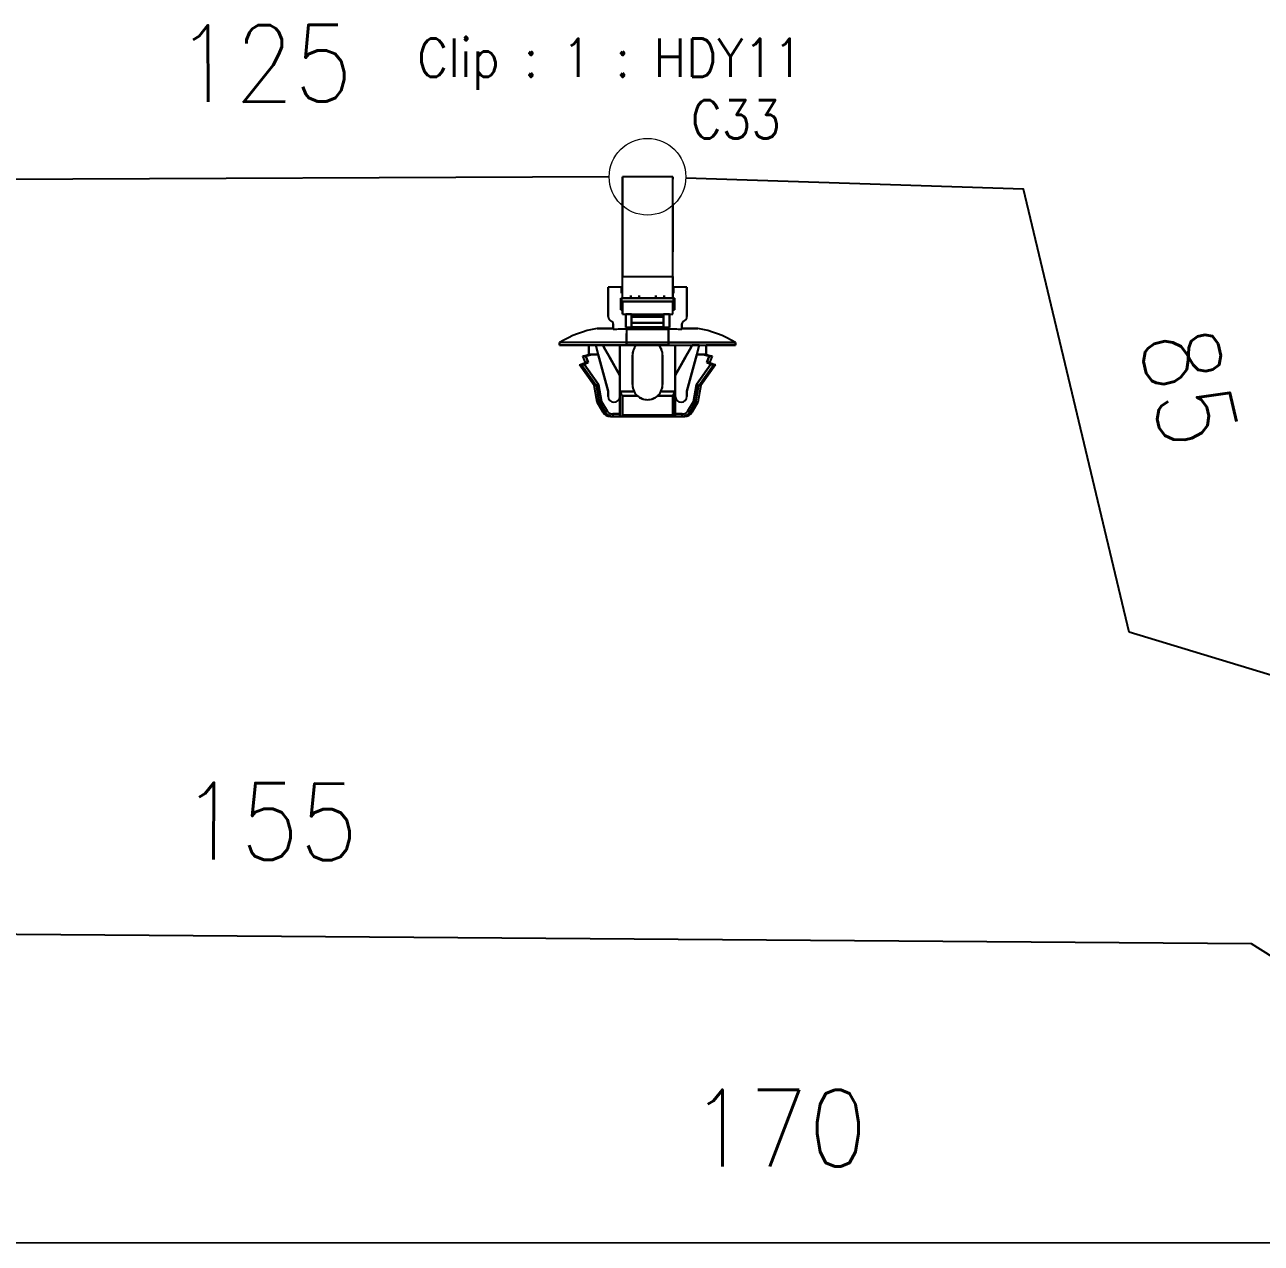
# Model space of a CAD drawing. Header units: inches. Extents: x 47316 to 59086, y 3141 to 11743.
# Drawn here: x 51612.9 to 51693.6, y 6021.5 to 6101 of the extents above; entities that cross this region are included whole.
import ezdxf

# ---------------------------------------------------------------- set-up
doc = ezdxf.new("R2010")
doc.units = ezdxf.units.IN
doc.header["$MEASUREMENT"] = 0
doc.styles.get("Standard").update_dxf_attribs({"font": ''})
doc.styles.get('Standard').set_extended_font_data('SimSun')
doc.linetypes.add('_VH_OTCON', pattern='A,0.0001,[7,VeSys.shx,S=0.1,R=0,X=0,Y=0],-0.4,[7,VeSys.shx,S=0.1,R=0,X=0,Y=0],-0.4,["X",Standard,S=1,R=0,X=-0.5,Y=-0.5],-0.0001,[7,VeSys.shx,S=0.1,R=0,X=0,Y=0],-0.4', length=1.2002)

msp = doc.modelspace()

# ---------------------------------------------------------------- linework, layer by layer
at = {"color": 0, "linetype": '_VH_OTCON', "ltscale": 5}
msp.add_line((51651.017, 6091.051), (51604.786, 6090.853), dxfattribs=at)
at = {"color": 7, "ltscale": 0.378897}
msp.add_line((51651.875, 6091.062), (51651.875, 6084.562), dxfattribs=at)
at = {"color": 7, "ltscale": 0.15}
for p, q in [((51655.159, 6091.062), (51651.875, 6091.062)), ((51651.875, 6084.562), (51655.159, 6084.562)), ((51651.875, 6084.562), (51655.159, 6084.562)), ((51655.159, 6082.925), (51651.875, 6082.925)), ((51651.875, 6082.925), (51655.159, 6082.925)), ((51651.875, 6082.104), (51655.159, 6082.104)), ((51651.875, 6082.104), (51655.159, 6082.104)), ((51655.159, 6075.51), (51651.875, 6075.51)), ((51651.875, 6075.51), (51655.159, 6075.51))]:
    msp.add_line(p, q, dxfattribs=at)
at = {"color": 7, "ltscale": 0.215019}
msp.add_line((51651.875, 6086.595), (51651.875, 6091.062), dxfattribs=at)
at = {"color": 7, "ltscale": 0.315749}
msp.add_line((51651.875, 6091.062), (51651.875, 6085.123), dxfattribs=at)
at = {"color": 7, "ltscale": 0.378905}
msp.add_line((51651.875, 6084.562), (51651.875, 6091.062), dxfattribs=at)
at = {"color": 7, "ltscale": 0.315758}
msp.add_line((51651.875, 6091.062), (51651.875, 6085.123), dxfattribs=at)
at = {"color": 7, "ltscale": 0.378893}
msp.add_line((51655.159, 6084.562), (51655.159, 6091.062), dxfattribs=at)
at = {"color": 7, "ltscale": 0.0272}
msp.add_line((51655.159, 6090.914), (51655.159, 6091.062), dxfattribs=at)
at = {"color": 7, "ltscale": 0.37888}
msp.add_line((51655.159, 6084.562), (51655.159, 6091.062), dxfattribs=at)
at = {"color": 7, "ltscale": 0.027199}
msp.add_line((51655.159, 6091.062), (51655.159, 6090.915), dxfattribs=at)
at = {"color": 7, "ltscale": 0.179182}
msp.add_line((51651.875, 6086.817), (51651.875, 6090.74), dxfattribs=at)
at = {"color": 7, "ltscale": 0.142589}
msp.add_line((51655.159, 6089.295), (51655.159, 6086.173), dxfattribs=at)
at = {"color": 7, "ltscale": 0.142593}
msp.add_line((51655.159, 6086.173), (51655.159, 6089.294), dxfattribs=at)
at = {"color": 7, "ltscale": 0.026669}
for p, q in [((51651.875, 6086.817), (51651.875, 6086.234)), ((51651.875, 6086.234), (51651.875, 6086.817)), ((51651.875, 6086.595), (51651.875, 6086.011))]:
    msp.add_line(p, q, dxfattribs=at)
at = {"color": 7, "ltscale": 0.108633}
msp.add_line((51651.875, 6083.855), (51651.875, 6086.234), dxfattribs=at)
at = {"color": 7, "ltscale": 0.076392}
msp.add_line((51651.875, 6084.561), (51651.875, 6086.234), dxfattribs=at)
at = {"color": 7, "ltscale": 0.098454}
msp.add_line((51651.875, 6083.855), (51651.875, 6086.011), dxfattribs=at)
at = {"color": 7, "ltscale": 0.057913}
msp.add_line((51651.875, 6083.855), (51651.875, 6085.123), dxfattribs=at)
at = {"color": 7, "ltscale": 0.0644}
for p, q in [((51651.875, 6083.152), (51651.875, 6084.562)), ((51651.875, 6083.152), (51651.875, 6084.562)), ((51655.159, 6084.562), (51655.159, 6083.152)), ((51655.159, 6083.152), (51655.159, 6084.562))]:
    msp.add_line(p, q, dxfattribs=at)
at = {"color": 7, "ltscale": 0.025}
for p, q in [((51650.945, 6083.308), (51650.945, 6083.855)), ((51652.97, 6083.152), (51652.423, 6083.152)), ((51652.97, 6083.152), (51652.423, 6083.152)), ((51652.97, 6083.144), (51652.423, 6083.144)), ((51654.612, 6083.152), (51654.065, 6083.152)), ((51654.612, 6083.152), (51654.065, 6083.152))]:
    msp.add_line(p, q, dxfattribs=at)
at = {"color": 7, "ltscale": 0.039999}
for p, q in [((51651.821, 6083.855), (51650.945, 6083.855)), ((51651.821, 6083.855), (51650.945, 6083.855)), ((51656.09, 6083.855), (51655.214, 6083.855)), ((51656.09, 6083.855), (51655.214, 6083.855))]:
    msp.add_line(p, q, dxfattribs=at)
at = {"color": 7, "ltscale": 0.022501}
for p, q in [((51650.945, 6083.855), (51650.945, 6083.363)), ((51650.945, 6083.855), (51650.945, 6083.363)), ((51656.09, 6083.855), (51656.09, 6083.363)), ((51656.09, 6083.363), (51656.09, 6083.855))]:
    msp.add_line(p, q, dxfattribs=at)
at = {"color": 7, "ltscale": 0.0175}
for p, q in [((51651.821, 6083.855), (51651.821, 6083.472)), ((51651.821, 6083.855), (51651.821, 6083.472)), ((51651.821, 6083.472), (51651.821, 6083.855)), ((51655.214, 6083.855), (51655.214, 6083.472)), ((51655.214, 6083.472), (51655.214, 6083.855))]:
    msp.add_line(p, q, dxfattribs=at)
at = {"color": 7, "ltscale": 0.002499}
for p, q in [((51651.875, 6083.855), (51651.821, 6083.855)), ((51655.214, 6083.855), (51655.159, 6083.855)), ((51651.766, 6083.144), (51651.821, 6083.144)), ((51651.766, 6083.144), (51651.821, 6083.144)), ((51651.821, 6083.472), (51651.875, 6083.472)), ((51651.875, 6083.472), (51651.821, 6083.472)), ((51655.159, 6083.472), (51655.214, 6083.472)), ((51655.214, 6083.472), (51655.159, 6083.472)), ((51655.269, 6083.144), (51655.214, 6083.144)), ((51655.214, 6083.144), (51655.269, 6083.144)), ((51655.214, 6083.144), (51655.269, 6083.144)), ((51651.821, 6082.433), (51651.875, 6082.433)), ((51651.875, 6082.433), (51651.821, 6082.433)), ((51651.821, 6082.433), (51651.875, 6082.433)), ((51655.159, 6082.433), (51655.214, 6082.433)), ((51655.214, 6082.433), (51655.159, 6082.433)), ((51655.159, 6082.433), (51655.214, 6082.433))]:
    msp.add_line(p, q, dxfattribs=at)
at = {"color": 7, "ltscale": 2.6e-05}
for p, q in [((51651.821, 6083.855), (51651.821, 6083.855)), ((51655.214, 6083.855), (51655.214, 6083.855))]:
    msp.add_line(p, q, dxfattribs=at)
at = {"color": 7, "ltscale": 0.064999}
for p, q in [((51650.945, 6083.363), (51650.945, 6081.94)), ((51650.945, 6083.363), (51650.945, 6081.94)), ((51656.09, 6083.363), (51656.09, 6081.94)), ((51656.09, 6081.94), (51656.09, 6083.363))]:
    msp.add_line(p, q, dxfattribs=at)
at = {"color": 7, "ltscale": 0.0625}
msp.add_line((51650.945, 6081.94), (51650.945, 6083.308), dxfattribs=at)
at = {"color": 7, "ltscale": 0.000629}
msp.add_line((51651.78, 6083.144), (51651.766, 6083.144), dxfattribs=at)
at = {"color": 7, "ltscale": 0.035001}
for p, q in [((51651.766, 6083.144), (51651.766, 6082.378)), ((51651.766, 6082.378), (51651.766, 6083.144)), ((51655.269, 6082.378), (51655.269, 6083.144)), ((51655.269, 6082.378), (51655.269, 6083.144)), ((51655.269, 6083.144), (51655.269, 6082.378)), ((51652.149, 6080.079), (51652.149, 6080.845)), ((51652.149, 6080.079), (51652.149, 6080.845))]:
    msp.add_line(p, q, dxfattribs=at)
at = {"color": 7, "ltscale": 0.154999}
for p, q in [((51651.821, 6083.144), (51655.214, 6083.144)), ((51655.214, 6083.144), (51651.821, 6083.144))]:
    msp.add_line(p, q, dxfattribs=at)
at = {"color": 7, "ltscale": 0.032501}
for p, q in [((51651.821, 6083.144), (51651.821, 6082.433)), ((51651.821, 6083.144), (51651.821, 6082.433)), ((51655.214, 6083.144), (51655.214, 6082.433)), ((51655.214, 6082.433), (51655.214, 6083.144))]:
    msp.add_line(p, q, dxfattribs=at)
at = {"color": 7, "ltscale": 0.021939}
msp.add_line((51651.821, 6083.144), (51651.821, 6082.664), dxfattribs=at)
at = {"color": 7, "ltscale": 0.0375}
for p, q in [((51651.875, 6082.925), (51651.875, 6082.104)), ((51651.875, 6082.104), (51651.875, 6082.925)), ((51655.159, 6082.104), (51655.159, 6082.925)), ((51655.159, 6082.104), (51655.159, 6082.925))]:
    msp.add_line(p, q, dxfattribs=at)
at = {"color": 7, "ltscale": 0.0075}
for p, q in [((51652.423, 6083.144), (51652.423, 6083.308)), ((51652.423, 6083.308), (51652.423, 6083.144)), ((51652.97, 6083.308), (51652.97, 6083.144)), ((51652.97, 6083.144), (51652.97, 6083.308)), ((51654.065, 6083.144), (51654.065, 6083.308)), ((51654.065, 6083.308), (51654.065, 6083.144)), ((51654.612, 6083.308), (51654.612, 6083.144)), ((51654.612, 6083.144), (51654.612, 6083.308)), ((51647.771, 6080.243), (51647.771, 6080.079)), ((51647.771, 6080.079), (51647.771, 6080.243)), ((51652.149, 6080.243), (51652.149, 6080.079)), ((51652.149, 6080.079), (51652.149, 6080.243)), ((51654.886, 6080.079), (51654.886, 6080.243)), ((51654.886, 6080.243), (51654.886, 6080.079)), ((51659.264, 6080.243), (51659.264, 6080.079)), ((51659.264, 6080.079), (51659.264, 6080.243)), ((51651.253, 6075.591), (51651.253, 6075.427)), ((51651.253, 6075.591), (51651.253, 6075.427)), ((51651.711, 6075.427), (51651.711, 6075.591)), ((51655.782, 6075.427), (51655.782, 6075.591)), ((51655.782, 6075.427), (51655.782, 6075.591))]:
    msp.add_line(p, q, dxfattribs=at)
at = {"color": 7, "ltscale": 0.000322}
msp.add_line((51652.97, 6083.144), (51652.97, 6083.151), dxfattribs=at)
at = {"color": 7, "ltscale": 0.023056}
msp.add_line((51654.569, 6083.144), (51654.065, 6083.144), dxfattribs=at)
at = {"color": 7, "ltscale": 0.000368}
msp.add_line((51654.612, 6083.152), (51654.612, 6083.144), dxfattribs=at)
at = {"color": 7, "ltscale": 0.004999}
for p, q in [((51651.766, 6082.378), (51651.875, 6082.378)), ((51651.875, 6082.378), (51651.766, 6082.378)), ((51655.159, 6082.378), (51655.269, 6082.378)), ((51655.269, 6082.378), (51655.159, 6082.378))]:
    msp.add_line(p, q, dxfattribs=at)
at = {"color": 7, "ltscale": 0.010562}
msp.add_line((51651.821, 6082.433), (51651.821, 6082.664), dxfattribs=at)
at = {"color": 7, "ltscale": 0.002502}
msp.add_line((51651.875, 6082.378), (51651.875, 6082.433), dxfattribs=at)
at = {"color": 7, "ltscale": 0.040002}
for p, q in [((51652.094, 6082.104), (51652.094, 6081.229)), ((51652.094, 6081.229), (51652.094, 6082.104)), ((51654.94, 6081.229), (51654.94, 6082.104)), ((51654.94, 6081.229), (51654.94, 6082.104)), ((51654.94, 6082.104), (51654.94, 6081.229))]:
    msp.add_line(p, q, dxfattribs=at)
at = {"color": 7, "ltscale": 0.017502}
for p, q in [((51652.478, 6082.104), (51652.094, 6082.104)), ((51654.94, 6082.104), (51654.557, 6082.104))]:
    msp.add_line(p, q, dxfattribs=at)
at = {"color": 7, "ltscale": 0.00087}
for p, q in [((51652.477, 6082.085), (51652.477, 6082.104)), ((51652.477, 6082.104), (51652.477, 6082.085)), ((51654.557, 6082.085), (51654.557, 6082.104)), ((51654.557, 6082.104), (51654.557, 6082.085))]:
    msp.add_line(p, q, dxfattribs=at)
at = {"color": 7, "ltscale": 0.023952}
msp.add_line((51652.477, 6081.58), (51652.477, 6082.104), dxfattribs=at)
at = {"color": 7, "ltscale": 0.007443}
for p, q in [((51652.477, 6081.922), (51652.477, 6082.085)), ((51652.477, 6082.085), (51652.477, 6081.922)), ((51654.557, 6081.922), (51654.557, 6082.085)), ((51654.557, 6082.085), (51654.557, 6081.922))]:
    msp.add_line(p, q, dxfattribs=at)
at = {"color": 7, "ltscale": 0.095001}
for p, q in [((51652.477, 6082.085), (51654.557, 6082.085)), ((51654.557, 6082.085), (51652.477, 6082.085)), ((51652.477, 6081.922), (51654.557, 6081.922)), ((51654.557, 6081.922), (51652.477, 6081.922)), ((51654.557, 6081.532), (51652.477, 6081.532)), ((51652.477, 6081.532), (51654.557, 6081.532)), ((51654.557, 6081.26), (51652.477, 6081.26))]:
    msp.add_line(p, q, dxfattribs=at)
at = {"color": 7, "ltscale": 0.047501}
for p, q in [((51650.234, 6081.174), (51651.273, 6081.174)), ((51651.273, 6081.174), (51650.234, 6081.174)), ((51655.761, 6081.174), (51656.801, 6081.174)), ((51656.801, 6081.174), (51655.761, 6081.174))]:
    msp.add_line(p, q, dxfattribs=at)
at = {"color": 7, "ltscale": 0.013786}
msp.add_line((51651.273, 6081.174), (51651.273, 6081.476), dxfattribs=at)
at = {"color": 7, "ltscale": 0.017471}
for p, q in [((51651.273, 6081.093), (51651.273, 6081.476)), ((51655.761, 6081.093), (51655.761, 6081.476))]:
    msp.add_line(p, q, dxfattribs=at)
at = {"color": 7, "ltscale": 0.017476}
for p, q in [((51651.273, 6081.476), (51651.273, 6081.093)), ((51655.761, 6081.476), (51655.761, 6081.093))]:
    msp.add_line(p, q, dxfattribs=at)
at = {"color": 7, "ltscale": 0.00369}
for p, q in [((51651.273, 6081.093), (51651.273, 6081.174)), ((51655.761, 6081.174), (51655.761, 6081.093))]:
    msp.add_line(p, q, dxfattribs=at)
at = {"color": 7, "ltscale": 0.129999}
for p, q in [((51652.094, 6081.229), (51654.94, 6081.229)), ((51654.94, 6081.229), (51652.094, 6081.229))]:
    msp.add_line(p, q, dxfattribs=at)
at = {"color": 7, "ltscale": 0.017839}
for p, q in [((51652.477, 6081.532), (51652.477, 6081.922)), ((51652.477, 6081.922), (51652.477, 6081.532)), ((51654.557, 6081.532), (51654.557, 6081.922)), ((51654.557, 6081.922), (51654.557, 6081.532))]:
    msp.add_line(p, q, dxfattribs=at)
at = {"color": 7, "ltscale": 0.014789}
msp.add_line((51652.477, 6081.552), (51652.477, 6081.229), dxfattribs=at)
at = {"color": 7, "ltscale": 0.013841}
for p, q in [((51652.477, 6081.229), (51652.477, 6081.532)), ((51654.557, 6081.532), (51654.557, 6081.229))]:
    msp.add_line(p, q, dxfattribs=at)
at = {"color": 7, "ltscale": 0.012407}
for p, q in [((51652.477, 6081.26), (51652.477, 6081.532)), ((51654.557, 6081.26), (51654.557, 6081.532))]:
    msp.add_line(p, q, dxfattribs=at)
at = {"color": 7, "ltscale": 0.001447}
msp.add_line((51654.557, 6081.26), (51654.557, 6081.229), dxfattribs=at)
at = {"color": 7, "ltscale": 0.040567}
for p, q in [((51652.149, 6081.131), (51652.149, 6080.243)), ((51654.886, 6081.131), (51654.886, 6080.243))]:
    msp.add_line(p, q, dxfattribs=at)
at = {"color": 7, "ltscale": 0.125}
for p, q in [((51654.886, 6081.131), (51652.149, 6081.131)), ((51652.149, 6081.131), (51654.886, 6081.131)), ((51654.886, 6080.243), (51652.149, 6080.243)), ((51652.149, 6080.243), (51654.886, 6080.243)), ((51654.886, 6080.079), (51652.149, 6080.079)), ((51652.149, 6080.079), (51654.886, 6080.079))]:
    msp.add_line(p, q, dxfattribs=at)
at = {"color": 7, "ltscale": 0.040569}
for p, q in [((51652.149, 6081.131), (51652.149, 6080.243)), ((51654.886, 6080.243), (51654.886, 6081.131))]:
    msp.add_line(p, q, dxfattribs=at)
at = {"color": 7, "ltscale": 0.02751}
msp.add_line((51654.886, 6080.243), (51654.886, 6080.845), dxfattribs=at)
msp.add_line((51654.886, 6080.243), (51654.886, 6080.845), dxfattribs=at)
at = {"color": 7, "ltscale": 0.2}
for p, q in [((51652.149, 6080.243), (51647.771, 6080.243)), ((51652.149, 6080.243), (51647.771, 6080.243)), ((51652.149, 6080.079), (51647.771, 6080.079)), ((51647.771, 6080.079), (51652.149, 6080.079)), ((51659.264, 6080.243), (51654.886, 6080.243)), ((51654.886, 6080.243), (51659.264, 6080.243)), ((51654.886, 6080.079), (51659.264, 6080.079)), ((51654.886, 6080.079), (51659.264, 6080.079))]:
    msp.add_line(p, q, dxfattribs=at)
at = {"color": 7, "ltscale": 0.087396}
for p, q in [((51647.771, 6080.079), (51649.684, 6080.079)), ((51659.264, 6080.079), (51657.351, 6080.079)), ((51659.264, 6080.079), (51657.351, 6080.079))]:
    msp.add_line(p, q, dxfattribs=at)
at = {"color": 7, "ltscale": 0.0875}
for p, q in [((51649.686, 6080.079), (51647.771, 6080.079)), ((51652.532, 6077.507), (51652.532, 6079.422)), ((51652.532, 6079.422), (51652.532, 6077.507)), ((51654.502, 6079.422), (51654.502, 6077.507)), ((51654.502, 6077.507), (51654.502, 6079.422)), ((51654.502, 6077.507), (51654.502, 6079.422))]:
    msp.add_line(p, q, dxfattribs=at)
at = {"color": 7, "ltscale": 0.027499}
for p, q in [((51649.686, 6079.477), (51649.686, 6080.079)), ((51649.686, 6080.079), (51649.686, 6079.477)), ((51657.348, 6079.477), (51657.348, 6080.079)), ((51657.348, 6080.079), (51657.348, 6079.477))]:
    msp.add_line(p, q, dxfattribs=at)
at = {"color": 7, "ltscale": 0.028456}
for p, q in [((51650.304, 6079.477), (51650.144, 6080.079)), ((51650.144, 6080.079), (51650.304, 6079.477)), ((51656.73, 6079.477), (51656.891, 6080.079)), ((51656.891, 6080.079), (51656.73, 6079.477))]:
    msp.add_line(p, q, dxfattribs=at)
at = {"color": 7, "ltscale": 0.020602}
for p, q in [((51650.144, 6080.079), (51650.595, 6080.079)), ((51656.891, 6080.079), (51656.44, 6080.079)), ((51656.891, 6080.079), (51656.44, 6080.079))]:
    msp.add_line(p, q, dxfattribs=at)
at = {"color": 7, "ltscale": 0.020749}
msp.add_line((51650.598, 6080.079), (51650.144, 6080.079), dxfattribs=at)
at = {"color": 7, "ltscale": 0.015289}
msp.add_line((51650.762, 6079.789), (51650.598, 6080.08), dxfattribs=at)
at = {"color": 7, "ltscale": 0.015242}
for p, q in [((51650.598, 6080.08), (51650.762, 6079.789)), ((51656.272, 6079.789), (51656.437, 6080.08))]:
    msp.add_line(p, q, dxfattribs=at)
at = {"color": 7, "ltscale": 0.02697}
msp.add_line((51651.053, 6079.275), (51650.762, 6079.789), dxfattribs=at)
at = {"color": 7, "ltscale": 0.026985}
for p, q in [((51650.762, 6079.789), (51651.053, 6079.275)), ((51655.982, 6079.275), (51656.272, 6079.789))]:
    msp.add_line(p, q, dxfattribs=at)
at = {"color": 7, "ltscale": 0.089999}
for p, q in [((51651.711, 6080.079), (51651.711, 6078.109)), ((51651.711, 6078.109), (51651.711, 6080.079)), ((51655.323, 6078.109), (51655.323, 6080.079)), ((51655.323, 6080.079), (51655.323, 6078.109))]:
    msp.add_line(p, q, dxfattribs=at)
at = {"color": 7, "ltscale": 0.02701}
msp.add_line((51656.273, 6079.79), (51655.982, 6079.275), dxfattribs=at)
at = {"color": 7, "ltscale": 0.015215}
msp.add_line((51656.437, 6080.08), (51656.273, 6079.79), dxfattribs=at)
at = {"color": 7, "ltscale": 0.019}
msp.add_line((51649.085, 6078.793), (51649.467, 6078.957), dxfattribs=at)
at = {"color": 7, "ltscale": 4.3e-05}
msp.add_line((51649.085, 6078.793), (51649.086, 6078.793), dxfattribs=at)
at = {"color": 7, "ltscale": 0.075271}
for p, q in [((51650.042, 6077.452), (51649.085, 6078.793)), ((51649.22, 6078.793), (51650.177, 6077.452)), ((51650.177, 6077.452), (51649.22, 6078.793)), ((51656.857, 6077.452), (51657.815, 6078.793)), ((51657.95, 6078.793), (51656.992, 6077.452))]:
    msp.add_line(p, q, dxfattribs=at)
at = {"color": 7, "ltscale": 4.9e-05}
msp.add_line((51649.085, 6078.793), (51649.086, 6078.793), dxfattribs=at)
at = {"color": 7, "ltscale": 0.000903}
msp.add_line((51649.086, 6078.793), (51649.105, 6078.793), dxfattribs=at)
at = {"color": 7, "ltscale": 0.000916}
msp.add_line((51649.086, 6078.793), (51649.106, 6078.793), dxfattribs=at)
at = {"color": 7, "ltscale": 0.005222}
msp.add_line((51649.105, 6078.793), (51649.22, 6078.793), dxfattribs=at)
at = {"color": 7, "ltscale": 0.005249}
msp.add_line((51649.106, 6078.793), (51649.221, 6078.793), dxfattribs=at)
at = {"color": 7, "ltscale": 0.018183}
msp.add_line((51649.304, 6079.368), (51649.686, 6079.477), dxfattribs=at)
at = {"color": 7, "ltscale": 0.008429}
for p, q in [((51649.488, 6079.368), (51649.304, 6079.368)), ((51657.382, 6078.957), (51657.567, 6078.957))]:
    msp.add_line(p, q, dxfattribs=at)
at = {"color": 7, "ltscale": 0.020195}
for p, q in [((51649.468, 6078.957), (51649.304, 6079.368)), ((51649.488, 6079.368), (51649.652, 6078.957)), ((51649.652, 6078.957), (51649.488, 6079.368)), ((51657.547, 6079.368), (51657.382, 6078.957)), ((51657.382, 6078.957), (51657.547, 6079.368)), ((51657.731, 6079.368), (51657.567, 6078.957))]:
    msp.add_line(p, q, dxfattribs=at)
at = {"color": 7, "ltscale": 0.008438}
msp.add_line((51649.304, 6079.368), (51649.488, 6079.368), dxfattribs=at)
at = {"color": 7, "ltscale": 0.002185}
msp.add_line((51649.394, 6079.368), (51649.346, 6079.368), dxfattribs=at)
at = {"color": 7, "ltscale": 0.013619}
for p, q in [((51649.652, 6078.957), (51649.378, 6078.84)), ((51649.378, 6078.84), (51649.652, 6078.957)), ((51657.382, 6078.957), (51657.656, 6078.84)), ((51657.656, 6078.84), (51657.382, 6078.957))]:
    msp.add_line(p, q, dxfattribs=at)
at = {"color": 7, "ltscale": 0.074459}
for p, q in [((51649.378, 6078.84), (51650.326, 6077.513)), ((51650.326, 6077.513), (51649.378, 6078.84)), ((51657.656, 6078.84), (51656.709, 6077.513)), ((51656.709, 6077.513), (51657.656, 6078.84))]:
    msp.add_line(p, q, dxfattribs=at)
at = {"color": 7, "ltscale": 0.0009}
msp.add_line((51649.487, 6078.957), (51649.467, 6078.957), dxfattribs=at)
at = {"color": 7, "ltscale": 0.000912}
for p, q in [((51649.468, 6078.957), (51649.488, 6078.957)), ((51657.711, 6079.368), (51657.731, 6079.368))]:
    msp.add_line(p, q, dxfattribs=at)
at = {"color": 7, "ltscale": 0.002856}
msp.add_line((51649.475, 6078.957), (51649.537, 6078.957), dxfattribs=at)
at = {"color": 7, "ltscale": 0.002869}
msp.add_line((51649.538, 6078.957), (51649.475, 6078.957), dxfattribs=at)
at = {"color": 7, "ltscale": 0.002832}
msp.add_line((51649.549, 6078.957), (51649.487, 6078.957), dxfattribs=at)
at = {"color": 7, "ltscale": 0.018199}
for p, q in [((51649.871, 6079.477), (51649.488, 6079.368)), ((51649.488, 6079.368), (51649.871, 6079.477)), ((51657.164, 6079.477), (51657.547, 6079.368)), ((51657.547, 6079.368), (51657.164, 6079.477))]:
    msp.add_line(p, q, dxfattribs=at)
at = {"color": 7, "ltscale": 0.00282}
for p, q in [((51649.488, 6078.957), (51649.55, 6078.957)), ((51657.649, 6079.368), (51657.711, 6079.368))]:
    msp.add_line(p, q, dxfattribs=at)
at = {"color": 7, "ltscale": 0.004715}
msp.add_line((51649.652, 6078.957), (51649.549, 6078.957), dxfattribs=at)
at = {"color": 7, "ltscale": 0.004687}
msp.add_line((51649.55, 6078.957), (51649.652, 6078.957), dxfattribs=at)
at = {"color": 7, "ltscale": 0.000342}
for p, q in [((51649.694, 6079.477), (51649.686, 6079.477)), ((51657.348, 6079.477), (51657.341, 6079.477))]:
    msp.add_line(p, q, dxfattribs=at)
at = {"color": 7, "ltscale": 0.006641}
msp.add_line((51649.686, 6079.477), (51649.832, 6079.477), dxfattribs=at)
at = {"color": 7, "ltscale": 0.002142}
msp.add_line((51649.733, 6079.477), (51649.686, 6079.477), dxfattribs=at)
at = {"color": 7, "ltscale": 0.00033}
for p, q in [((51649.686, 6079.477), (51649.694, 6079.477)), ((51657.341, 6079.477), (51657.348, 6079.477)), ((51657.567, 6078.957), (51657.56, 6078.957))]:
    msp.add_line(p, q, dxfattribs=at)
at = {"color": 7, "ltscale": 0.002136}
msp.add_line((51649.686, 6079.477), (51649.733, 6079.477), dxfattribs=at)
at = {"color": 7, "ltscale": 0.001825}
msp.add_line((51649.694, 6079.477), (51649.733, 6079.477), dxfattribs=at)
at = {"color": 7, "ltscale": 0.003674}
for p, q in [((51649.774, 6079.477), (51649.694, 6079.477)), ((51657.341, 6079.477), (51657.26, 6079.477))]:
    msp.add_line(p, q, dxfattribs=at)
at = {"color": 7, "ltscale": 0.006299}
msp.add_line((51649.871, 6079.477), (51649.733, 6079.477), dxfattribs=at)
at = {"color": 7, "ltscale": 0.006305}
msp.add_line((51649.733, 6079.477), (51649.871, 6079.477), dxfattribs=at)
at = {"color": 7, "ltscale": 0.00329}
msp.add_line((51649.846, 6079.477), (51649.774, 6079.477), dxfattribs=at)
at = {"color": 7, "ltscale": 0.019785}
for p, q in [((51650.304, 6079.477), (51649.871, 6079.477)), ((51649.871, 6079.477), (51650.304, 6079.477)), ((51656.73, 6079.477), (51657.164, 6079.477)), ((51657.164, 6079.477), (51656.73, 6079.477))]:
    msp.add_line(p, q, dxfattribs=at)
at = {"color": 7, "ltscale": 0.11383}
for p, q in [((51650.945, 6077.069), (51650.304, 6079.477)), ((51650.304, 6079.477), (51650.945, 6077.069)), ((51656.09, 6077.069), (51656.73, 6079.477)), ((51656.73, 6079.477), (51656.09, 6077.069))]:
    msp.add_line(p, q, dxfattribs=at)
at = {"color": 7, "ltscale": 0.065039}
msp.add_line((51651.711, 6078.109), (51651.011, 6079.349), dxfattribs=at)
at = {"color": 7, "ltscale": 0.06116}
msp.add_line((51651.711, 6078.109), (51651.053, 6079.275), dxfattribs=at)
at = {"color": 7, "ltscale": 0.061156}
for p, q in [((51651.053, 6079.275), (51651.711, 6078.109)), ((51655.323, 6078.109), (51655.982, 6079.275))]:
    msp.add_line(p, q, dxfattribs=at)
at = {"color": 7, "ltscale": 0.040697}
msp.add_line((51651.711, 6078.313), (51651.711, 6079.204), dxfattribs=at)
at = {"color": 7, "ltscale": 0.040701}
msp.add_line((51651.711, 6079.204), (51651.711, 6078.313), dxfattribs=at)
at = {"color": 7, "ltscale": 0.064963}
msp.add_line((51656.023, 6079.347), (51655.323, 6078.109), dxfattribs=at)
at = {"color": 7, "ltscale": 0.061161}
msp.add_line((51655.982, 6079.275), (51655.323, 6078.109), dxfattribs=at)
at = {"color": 7, "ltscale": 0.075264}
msp.add_line((51656.857, 6077.452), (51657.815, 6078.793), dxfattribs=at)
at = {"color": 7, "ltscale": 0.008441}
for p, q in [((51657.348, 6079.477), (51657.164, 6079.477)), ((51657.164, 6079.477), (51657.348, 6079.477)), ((51657.567, 6078.957), (51657.382, 6078.957))]:
    msp.add_line(p, q, dxfattribs=at)
at = {"color": 7, "ltscale": 0.008432}
msp.add_line((51657.164, 6079.477), (51657.348, 6079.477), dxfattribs=at)
at = {"color": 7, "ltscale": 0.00434}
msp.add_line((51657.26, 6079.477), (51657.165, 6079.477), dxfattribs=at)
at = {"color": 7, "ltscale": 0.002209}
msp.add_line((51657.293, 6079.477), (51657.341, 6079.477), dxfattribs=at)
at = {"color": 7, "ltscale": 0.000286}
for p, q in [((51657.347, 6079.475), (51657.341, 6079.477)), ((51657.341, 6079.477), (51657.347, 6079.475))]:
    msp.add_line(p, q, dxfattribs=at)
at = {"color": 7, "ltscale": 0.018174}
msp.add_line((51657.348, 6079.477), (51657.731, 6079.368), dxfattribs=at)
at = {"color": 7, "ltscale": 0.004291}
msp.add_line((51657.476, 6078.957), (51657.382, 6078.957), dxfattribs=at)
at = {"color": 7, "ltscale": 0.003809}
msp.add_line((51657.56, 6078.957), (51657.476, 6078.957), dxfattribs=at)
at = {"color": 7, "ltscale": 0.001593}
msp.add_line((51657.525, 6078.957), (51657.56, 6078.957), dxfattribs=at)
at = {"color": 7, "ltscale": 0.004681}
for p, q in [((51657.649, 6079.368), (51657.547, 6079.368)), ((51657.547, 6079.368), (51657.649, 6079.368))]:
    msp.add_line(p, q, dxfattribs=at)
at = {"color": 7, "ltscale": 0.000327}
msp.add_line((51657.56, 6078.957), (51657.567, 6078.957), dxfattribs=at)
at = {"color": 7, "ltscale": 0.019025}
msp.add_line((51657.567, 6078.957), (51657.95, 6078.793), dxfattribs=at)
at = {"color": 7, "ltscale": 0.002823}
msp.add_line((51657.711, 6079.368), (51657.649, 6079.368), dxfattribs=at)
at = {"color": 7, "ltscale": 0.000925}
msp.add_line((51657.731, 6079.368), (51657.711, 6079.368), dxfattribs=at)
at = {"color": 7, "ltscale": 0.006177}
msp.add_line((51657.815, 6078.793), (51657.95, 6078.793), dxfattribs=at)
at = {"color": 7, "ltscale": 0.006165}
for p, q in [((51657.95, 6078.793), (51657.815, 6078.793)), ((51656.992, 6077.452), (51656.857, 6077.452)), ((51656.992, 6077.452), (51656.857, 6077.452))]:
    msp.add_line(p, q, dxfattribs=at)
at = {"color": 7, "ltscale": 0.039936}
for p, q in [((51651.711, 6078.109), (51651.711, 6077.235)), ((51651.711, 6077.235), (51651.711, 6078.109)), ((51655.323, 6077.235), (51655.323, 6078.109)), ((51655.323, 6078.109), (51655.323, 6077.235))]:
    msp.add_line(p, q, dxfattribs=at)
at = {"color": 7, "ltscale": 0.048712}
msp.add_line((51651.711, 6077.043), (51651.711, 6078.109), dxfattribs=at)
at = {"color": 7, "ltscale": 0.006168}
for p, q in [((51650.177, 6077.452), (51650.042, 6077.452)), ((51650.042, 6077.452), (51650.177, 6077.452))]:
    msp.add_line(p, q, dxfattribs=at)
at = {"color": 7, "ltscale": 0.05076}
for p, q in [((51650.234, 6076.358), (51650.042, 6077.452)), ((51656.992, 6077.452), (51656.801, 6076.358))]:
    msp.add_line(p, q, dxfattribs=at)
at = {"color": 7, "ltscale": 0.002621}
for p, q in [((51650.181, 6077.453), (51650.234, 6077.475)), ((51650.234, 6077.475), (51650.181, 6077.453)), ((51656.8, 6077.475), (51656.853, 6077.453)), ((51656.853, 6077.453), (51656.8, 6077.475))]:
    msp.add_line(p, q, dxfattribs=at)
at = {"color": 7, "ltscale": 0.050773}
for p, q in [((51650.181, 6077.453), (51650.373, 6076.358)), ((51650.373, 6076.358), (51650.181, 6077.453)), ((51656.662, 6076.358), (51656.853, 6077.453))]:
    msp.add_line(p, q, dxfattribs=at)
at = {"color": 7, "ltscale": 0.000205}
for p, q in [((51650.234, 6077.475), (51650.238, 6077.477)), ((51650.238, 6077.477), (51650.234, 6077.475)), ((51656.796, 6077.477), (51656.8, 6077.475)), ((51656.8, 6077.475), (51656.796, 6077.477))]:
    msp.add_line(p, q, dxfattribs=at)
at = {"color": 7, "ltscale": 0.004321}
for p, q in [((51650.238, 6077.477), (51650.326, 6077.513)), ((51650.326, 6077.513), (51650.238, 6077.477)), ((51656.709, 6077.513), (51656.796, 6077.477)), ((51656.796, 6077.477), (51656.709, 6077.513))]:
    msp.add_line(p, q, dxfattribs=at)
at = {"color": 7, "ltscale": 0.051095}
for p, q in [((51650.326, 6077.513), (51650.518, 6076.412)), ((51650.518, 6076.412), (51650.326, 6077.513)), ((51656.709, 6077.513), (51656.516, 6076.412)), ((51656.516, 6076.412), (51656.709, 6077.513))]:
    msp.add_line(p, q, dxfattribs=at)
at = {"color": 7, "ltscale": 0.082565}
for p, q in [((51651.711, 6075.427), (51651.711, 6077.235)), ((51651.711, 6077.235), (51651.711, 6075.427)), ((51655.323, 6077.235), (51655.323, 6075.427)), ((51655.323, 6075.427), (51655.323, 6077.235))]:
    msp.add_line(p, q, dxfattribs=at)
at = {"color": 7, "ltscale": 0.050769}
msp.add_line((51656.662, 6076.358), (51656.857, 6077.452), dxfattribs=at)
at = {"color": 7, "ltscale": 0.006223}
for p, q in [((51650.234, 6076.358), (51650.37, 6076.358)), ((51650.234, 6076.358), (51650.37, 6076.358)), ((51656.801, 6076.358), (51656.665, 6076.358))]:
    msp.add_line(p, q, dxfattribs=at)
at = {"color": 7, "ltscale": 0.034946}
for p, q in [((51650.622, 6075.698), (51650.234, 6076.358)), ((51656.801, 6076.358), (51656.413, 6075.698))]:
    msp.add_line(p, q, dxfattribs=at)
at = {"color": 7, "ltscale": 0.034208}
for p, q in [((51650.75, 6075.712), (51650.37, 6076.358)), ((51656.285, 6075.712), (51656.665, 6076.358))]:
    msp.add_line(p, q, dxfattribs=at)
at = {"color": 7, "ltscale": 0.000128}
for p, q in [((51650.373, 6076.358), (51650.37, 6076.358)), ((51656.665, 6076.358), (51656.662, 6076.358)), ((51656.662, 6076.358), (51656.665, 6076.358))]:
    msp.add_line(p, q, dxfattribs=at)
at = {"color": 7, "ltscale": 0.002806}
for p, q in [((51650.373, 6076.358), (51650.43, 6076.38)), ((51656.604, 6076.38), (51656.662, 6076.358))]:
    msp.add_line(p, q, dxfattribs=at)
at = {"color": 7, "ltscale": 0.00266}
for p, q in [((51650.428, 6076.378), (51650.373, 6076.358)), ((51656.662, 6076.358), (51656.607, 6076.378))]:
    msp.add_line(p, q, dxfattribs=at)
at = {"color": 7, "ltscale": 0.034163}
for p, q in [((51650.373, 6076.358), (51650.75, 6075.712)), ((51656.285, 6075.712), (51656.662, 6076.358))]:
    msp.add_line(p, q, dxfattribs=at)
at = {"color": 7, "ltscale": 0.004276}
for p, q in [((51650.43, 6076.38), (51650.518, 6076.412)), ((51650.518, 6076.412), (51650.431, 6076.379)), ((51656.604, 6076.379), (51656.516, 6076.412)), ((51656.516, 6076.412), (51656.604, 6076.38))]:
    msp.add_line(p, q, dxfattribs=at)
at = {"color": 7, "ltscale": 0.0329}
for p, q in [((51650.518, 6076.412), (51650.884, 6075.791)), ((51650.884, 6075.791), (51650.518, 6076.412)), ((51656.516, 6076.412), (51656.151, 6075.791)), ((51656.151, 6075.791), (51656.516, 6076.412))]:
    msp.add_line(p, q, dxfattribs=at)
at = {"color": 7, "ltscale": 0.014999}
for p, q in [((51650.945, 6076.741), (51650.945, 6077.069)), ((51650.945, 6077.069), (51650.945, 6076.741)), ((51656.09, 6076.741), (51656.09, 6077.069)), ((51656.09, 6076.741), (51656.09, 6077.069)), ((51656.09, 6077.069), (51656.09, 6076.741))]:
    msp.add_line(p, q, dxfattribs=at)
at = {"color": 7, "ltscale": 0.008279}
msp.add_line((51651.711, 6076.861), (51651.711, 6077.043), dxfattribs=at)
at = {"color": 7, "ltscale": 0.005516}
msp.add_line((51651.711, 6076.741), (51651.711, 6076.861), dxfattribs=at)
at = {"color": 7, "ltscale": 0.052501}
msp.add_line((51651.711, 6075.591), (51651.711, 6076.741), dxfattribs=at)
at = {"color": 7, "ltscale": 0.041339}
for p, q in [((51651.739, 6077.051), (51652.644, 6077.051)), ((51652.644, 6077.051), (51651.739, 6077.051)), ((51654.391, 6077.051), (51655.295, 6077.051)), ((51655.295, 6077.051), (51654.391, 6077.051))]:
    msp.add_line(p, q, dxfattribs=at)
at = {"color": 7, "ltscale": 0.002634}
for p, q in [((51651.739, 6077.051), (51651.759, 6076.997)), ((51655.275, 6076.997), (51655.295, 6077.051))]:
    msp.add_line(p, q, dxfattribs=at)
at = {"color": 7, "ltscale": 0.002635}
for p, q in [((51651.759, 6076.997), (51651.739, 6077.051)), ((51655.295, 6077.051), (51655.275, 6076.997))]:
    msp.add_line(p, q, dxfattribs=at)
at = {"color": 7, "ltscale": 0.044711}
for p, q in [((51652.854, 6076.778), (51651.875, 6076.778)), ((51651.875, 6076.778), (51652.854, 6076.778)), ((51655.159, 6076.778), (51654.18, 6076.778)), ((51654.18, 6076.778), (51655.159, 6076.778))]:
    msp.add_line(p, q, dxfattribs=at)
at = {"color": 7, "ltscale": 0.057954}
for p, q in [((51651.875, 6076.778), (51651.875, 6075.51)), ((51651.875, 6075.51), (51651.875, 6076.778)), ((51655.159, 6075.51), (51655.159, 6076.778)), ((51655.159, 6076.778), (51655.159, 6075.51))]:
    msp.add_line(p, q, dxfattribs=at)
at = {"color": 7, "ltscale": 0.001863}
msp.add_line((51652.826, 6076.805), (51652.855, 6076.778), dxfattribs=at)
at = {"color": 7, "ltscale": 0.000505}
msp.add_line((51652.854, 6076.778), (51652.846, 6076.786), dxfattribs=at)
at = {"color": 7, "ltscale": 0.000598}
msp.add_line((51654.18, 6076.778), (51654.19, 6076.787), dxfattribs=at)
at = {"color": 7, "ltscale": 0.006219}
msp.add_line((51656.665, 6076.358), (51656.801, 6076.358), dxfattribs=at)
at = {"color": 7, "ltscale": 0.005864}
msp.add_line((51650.622, 6075.697), (51650.75, 6075.712), dxfattribs=at)
at = {"color": 7, "ltscale": 0.005865}
for p, q in [((51650.622, 6075.697), (51650.75, 6075.712)), ((51656.285, 6075.712), (51656.412, 6075.697))]:
    msp.add_line(p, q, dxfattribs=at)
at = {"color": 7, "ltscale": 0.007092}
for p, q in [((51650.884, 6075.791), (51650.75, 6075.712)), ((51650.75, 6075.712), (51650.884, 6075.791)), ((51656.285, 6075.712), (51656.151, 6075.791)), ((51656.151, 6075.791), (51656.285, 6075.712))]:
    msp.add_line(p, q, dxfattribs=at)
at = {"color": 7, "ltscale": 0.020941}
for p, q in [((51651.253, 6075.591), (51651.711, 6075.591)), ((51651.711, 6075.591), (51651.253, 6075.591)), ((51655.782, 6075.591), (51655.323, 6075.591)), ((51655.323, 6075.591), (51655.782, 6075.591)), ((51651.711, 6075.427), (51651.253, 6075.427)), ((51651.253, 6075.427), (51651.711, 6075.427)), ((51655.782, 6075.427), (51655.323, 6075.427)), ((51655.323, 6075.427), (51655.782, 6075.427))]:
    msp.add_line(p, q, dxfattribs=at)
at = {"color": 7, "ltscale": 0.00587}
msp.add_line((51656.413, 6075.697), (51656.285, 6075.712), dxfattribs=at)
at = {"color": 7, "ltscale": 0.015717}
msp.add_line((51651.094, 6075.427), (51651.439, 6075.427), dxfattribs=at)
at = {"color": 7, "ltscale": 0.015729}
msp.add_line((51651.439, 6075.427), (51651.094, 6075.427), dxfattribs=at)
at = {"color": 7, "ltscale": 0.012512}
for p, q in [((51651.712, 6075.427), (51651.439, 6075.427)), ((51655.596, 6075.427), (51655.322, 6075.427))]:
    msp.add_line(p, q, dxfattribs=at)
at = {"color": 7, "ltscale": 0.000995}
for p, q in [((51651.733, 6075.427), (51651.711, 6075.427)), ((51651.711, 6075.427), (51651.733, 6075.427)), ((51655.323, 6075.427), (51655.302, 6075.427)), ((51655.302, 6075.427), (51655.323, 6075.427))]:
    msp.add_line(p, q, dxfattribs=at)
at = {"color": 7, "ltscale": 0.163214}
msp.add_line((51655.304, 6075.427), (51651.731, 6075.427), dxfattribs=at)
at = {"color": 7, "ltscale": 0.163013}
msp.add_line((51651.733, 6075.427), (51655.302, 6075.427), dxfattribs=at)
at = {"color": 7, "ltscale": 0.000399}
msp.add_line((51655.295, 6075.428), (51655.304, 6075.427), dxfattribs=at)
at = {"color": 7, "ltscale": 0.012915}
msp.add_line((51655.879, 6075.427), (51655.596, 6075.427), dxfattribs=at)
at = {"color": 7, "ltscale": 0.004422}
msp.add_line((51655.782, 6075.427), (51655.879, 6075.427), dxfattribs=at)
at = {"color": 7, "ltscale": 0.006183}
msp.add_line((51655.917, 6075.427), (51655.782, 6075.427), dxfattribs=at)
at = {"color": 7, "ltscale": 0.007248}
msp.add_line((51655.782, 6075.427), (51655.941, 6075.427), dxfattribs=at)
at = {"color": 7, "ltscale": 0.001605}
msp.add_line((51655.897, 6075.427), (51655.932, 6075.427), dxfattribs=at)
at = {"linetype": '_VH_OTCON', "ltscale": 5}
msp.add_lwpolyline([(51721.537, 6050.249), (51684.944, 6061.354), (51678.056, 6090.253), (51656.016, 6090.979)], dxfattribs=at)
at = {"color": 7}
for points in [[(51653.162, 6076.588), (51653.05, 6076.639), (51652.854, 6076.778)], [(51654.18, 6076.778), (51653.985, 6076.639), (51653.873, 6076.588)], [(51651.253, 6075.427), (51651.103, 6075.447), (51650.962, 6075.504), (51650.842, 6075.594), (51650.75, 6075.712)], [(51651.253, 6075.427), (51651.105, 6075.446), (51650.966, 6075.501), (51650.866, 6075.571), (51650.75, 6075.712)], [(51656.285, 6075.712), (51656.192, 6075.593), (51656.071, 6075.504), (51655.932, 6075.447), (51655.782, 6075.427)], [(51656.285, 6075.712), (51656.212, 6075.613), (51656.119, 6075.533), (51655.985, 6075.464), (51655.782, 6075.427)]]:
    msp.add_lwpolyline(points, dxfattribs=at)
at = {"color": 0, "linetype": '_VH_OTCON', "ltscale": 5}
for points in [[(51721.813, 6022.869), (51692.929, 6041.029), (51563.429, 6042.01)], [(51721.429, 6021.538), (51601.429, 6021.509), (51561.279, 6021.509)]]:
    msp.add_lwpolyline(points, dxfattribs=at)
at = {"color": 0, "linetype": 'Continuous', "lineweight": 15}
msp.add_circle((51653.517, 6091.062), 2.5, dxfattribs=at)
at = {"color": 7}
for centre, radius, start, end in [((51651.481, 6074.148), 7.135, 100.06433, 121.32657), ((51651.273, 6081.94), 0.328, 179.99937, 250.52933), ((51651.273, 6081.94), 0.328, 180, 250.52878), ((51651.273, 6081.94), 0.328, 179.99945, 250.52941), ((51651.108, 6081.475), 0.166, 0.31556, 70.21322), ((51651.109, 6081.474), 0.166, 57.04254, 70.45534), ((51651.109, 6081.476), 0.164, 0.01946, 70.50973), ((51655.927, 6081.475), 0.166, 109.78678, 179.68444), ((51655.925, 6081.476), 0.164, 109.49068, 179.98095), ((51655.926, 6081.475), 0.165, 109.54312, 137.73083), ((51655.761, 6081.94), 0.328, 289.47122, 0), ((51655.761, 6081.94), 0.328, 289.47067, 0.00062), ((51655.554, 6074.148), 7.135, 58.67342, 79.93567), ((51655.554, 6074.148), 7.135, 58.67342, 79.93567), ((51652.123, 6071.575), 9.556, 92.46546, 95.09821), ((51652.332, 6068.552), 12.585, 92.82582, 94.82483), ((51652.198, 6068.291), 12.841, 90.21741, 92.17035), ((51652.148, 6071.081), 10.05, 89.99389, 92.48915), ((51652.198, 6068.291), 12.841, 90.21741, 92.17035), ((51654.887, 6071.083), 10.049, 87.51071, 90.00628), ((51654.837, 6068.291), 12.841, 87.82964, 89.78259), ((51654.912, 6071.574), 9.557, 84.90197, 87.5344), ((51654.703, 6068.552), 12.585, 85.17517, 87.17418), ((51653.517, 6079.423), 0.984, 138.18134, 180.02439), ((51653.532, 6079.417), 1, 138.48521, 179.67294), ((51653.524, 6079.422), 0.991, 162.08657, 179.95157), ((51653.518, 6079.423), 0.985, 359.97438, 41.80818), ((51653.52, 6079.424), 0.983, 17.70354, 41.84545), ((51653.503, 6079.417), 1, 0.32706, 41.51479), ((51649.199, 6079.059), 0.267, 274.41997, 288.48372), ((51649.199, 6079.057), 0.265, 274.51796, 288.63099), ((51649.036, 6079.634), 0.865, 286.63431, 293.28359), ((51649.051, 6079.595), 0.823, 286.45803, 293.45228), ((51657.985, 6079.597), 0.825, 246.55456, 253.51731), ((51657.998, 6079.634), 0.865, 246.71505, 253.35898), ((51657.835, 6079.056), 0.264, 251.38165, 265.61079), ((51657.836, 6079.06), 0.268, 251.52215, 265.55839), ((51652.33, 6077.234), 0.619, 179.96208, 197.25187), ((51652.3, 6077.229), 0.589, 179.45699, 197.63653), ((51653.517, 6077.507), 0.985, 180.00044, 207.57931), ((51653.524, 6077.508), 0.992, 180.04883, 194.39081), ((51653.525, 6077.511), 0.993, 180.2495, 207.60295), ((51653.51, 6077.511), 0.993, 332.39705, 359.7505), ((51653.517, 6077.507), 0.985, 332.4207, 359.99955), ((51653.51, 6077.508), 0.993, 344.73185, 359.94402), ((51653.511, 6077.508), 0.992, 345.39184, 359.95177), ((51653.517, 6077.507), 0.985, 345.51643, 359.99977), ((51654.705, 6077.234), 0.619, 342.74812, 0.03792), ((51654.735, 6077.229), 0.589, 342.36655, 0.53927), ((51651.328, 6076.741), 0.383, 180.00789, 359.99211), ((51651.328, 6076.741), 0.383, 180.02454, 359.97546), ((51652.833, 6077.442), 1.162, 202.5469, 207.27728), ((51652.823, 6077.439), 1.151, 202.56712, 207.34201), ((51653.37, 6077.727), 1.77, 207.48561, 212.39819), ((51653.342, 6077.711), 1.738, 207.54196, 212.44836), ((51653.521, 6077.51), 0.99, 207.62657, 217.31194), ((51653.528, 6077.509), 0.995, 207.42513, 217.04797), ((51653.492, 6077.481), 0.949, 217.02722, 227.80148), ((51653.519, 6077.508), 0.986, 217.29703, 227.66624), ((51653.521, 6077.519), 0.997, 227.99552, 248.90048), ((51653.518, 6077.508), 0.986, 240.06886, 253.56519), ((51653.521, 6077.507), 0.985, 248.64582, 269.78797), ((51653.518, 6077.522), 1, 249.10094, 269.93436), ((51653.514, 6077.507), 0.985, 270.21202, 291.35418), ((51653.516, 6077.522), 1, 270.06599, 290.90119), ((51653.516, 6077.509), 0.987, 285.00296, 294.16276), ((51653.517, 6077.507), 0.985, 286.51084, 293.46678), ((51653.514, 6077.519), 0.997, 291.09845, 311.99924), ((51653.543, 6077.481), 0.949, 312.19852, 322.97277), ((51653.516, 6077.508), 0.986, 312.33377, 322.70298), ((51653.507, 6077.509), 0.995, 322.95203, 332.57487), ((51653.514, 6077.51), 0.99, 322.68806, 332.37343), ((51653.665, 6077.727), 1.77, 327.60215, 332.51411), ((51653.692, 6077.711), 1.738, 327.55189, 332.45784), ((51654.212, 6077.439), 1.151, 332.65765, 337.43309), ((51654.202, 6077.442), 1.162, 332.7219, 337.45356), ((51655.706, 6076.741), 0.383, 180.02454, 359.97546), ((51655.706, 6076.741), 0.383, 180.00789, 359.99211), ((51651.1, 6075.986), 0.559, 211.1509, 269.34267), ((51651.368, 6076.105), 0.577, 212.94539, 223.70586), ((51651.213, 6075.985), 0.382, 210.53366, 227.00489), ((51651.213, 6075.982), 0.381, 226.65333, 243.18453), ((51651.231, 6076.005), 0.409, 227.01915, 242.38387), ((51651.245, 6076.032), 0.44, 242.41408, 256.73587), ((51651.238, 6076.009), 0.416, 241.84039, 256.75345), ((51651.274, 6076.28), 0.688, 259.11608, 268.23178), ((51651.252, 6076.059), 0.468, 256.68787, 270.11897), ((51651.511, 6075.919), 0.548, 301.0217, 311.69489), ((51651.5, 6075.933), 0.566, 301.19109, 311.53294), ((51655.525, 6075.92), 0.55, 228.29771, 238.94878), ((51655.535, 6075.934), 0.567, 228.49372, 238.8197), ((51655.783, 6076.059), 0.467, 269.87705, 283.35396), ((51655.76, 6076.28), 0.688, 271.79095, 280.9305), ((51655.79, 6076.032), 0.44, 283.30413, 297.62011), ((51655.797, 6076.01), 0.417, 283.23875, 298.16047), ((51655.934, 6075.986), 0.559, 270.65735, 328.8475), ((51655.804, 6076.005), 0.409, 297.6521, 313.02356), ((51655.822, 6075.981), 0.38, 296.81073, 313.39365), ((51655.822, 6075.985), 0.382, 313.03467, 329.47108), ((51655.668, 6076.104), 0.576, 316.29709, 327.0928), ((51651.726, 6075.507), 0.0802, 273.42364, 294.5804), ((51651.726, 6075.508), 0.081, 273.684, 294.58911), ((51651.729, 6075.506), 0.0794, 272.66699, 292.22325), ((51651.729, 6075.507), 0.0799, 272.87965, 292.2757), ((51651.679, 6075.642), 0.224, 291.18328, 300.79471), ((51651.679, 6075.642), 0.223, 291.0314, 300.67778), ((51655.356, 6075.642), 0.224, 239.20213, 248.81818), ((51655.355, 6075.641), 0.223, 239.31691, 248.97011), ((51655.305, 6075.506), 0.0794, 247.7787, 267.33327), ((51655.306, 6075.507), 0.0799, 247.72775, 267.12305)]:
    msp.add_arc(centre, radius, start, end, dxfattribs=at)

# ---------------------------------------------------------------- texts
at = {"color": 7, "linetype": '_VH_OTCON', "lineweight": 18, "ltscale": 5, "char_height": 5, "attachment_point": 1}
for s, insert, width, rotation in [('\\Fromans.shx;\\W0.9000000000;\\T1.0000000000;\\o\\l125', (51622.716, 6100.93), 12.85714, 0.24512), ('\\Fromans.shx;\\W0.9000000000;\\T1.0000000000;\\o\\l85', (51690.383, 6081.666), 8.57143, 283.40554), ('\\Fromans.shx;\\W0.9000000000;\\T1.0000000000;\\o\\l155', (51623.112, 6051.558), 12.85714, 359.56595), ('\\Fromans.shx;\\W0.9000000000;\\T1.0000000000;\\o\\l170', (51656.284, 6031.522), 12.85714, 0.01367)]:
    msp.add_mtext(s, dxfattribs=dict(at, insert=insert, width=width, rotation=rotation))
at = {"color": 42, "linetype": 'Continuous', "lineweight": 15, "insert": (51638.485, 6100.072), "char_height": 2.5, "width": 30.10714, "attachment_point": 1}
msp.add_mtext('\\Fromans.shx;\\W0.9000000000;\\T1.0000000000;\\o\\lClip : 1 : HDY11', dxfattribs=at)
at = {"color": 21, "linetype": 'Continuous', "lineweight": 15, "insert": (51656.339, 6096.062), "char_height": 2.5, "width": 6.53571, "attachment_point": 1}
msp.add_mtext('\\Fromans.shx;\\W0.9000000000;\\T1.0000000000;\\o\\lC33', dxfattribs=at)

doc.saveas('drawing.dxf')
